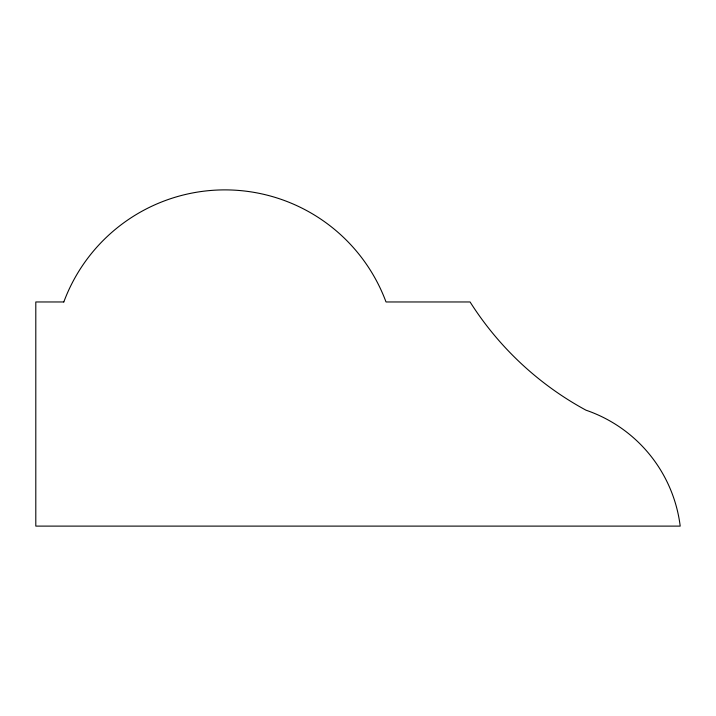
<?xml version="1.0" encoding="UTF-8"?>
<svg xmlns="http://www.w3.org/2000/svg" width="716" height="716" viewBox="0 0 716 716"><rect width="100%" height="100%" fill="white"/><g stroke="black" fill="none" stroke-linecap="round" stroke-linejoin="round"><path stroke-width="1.07" d="M63.813 301.964L35.8 301.964L35.8 526.108L680.2 526.108A140.909 140.909 0 0 0 586.01 410.196A314.834 314.834 0 0 1 470.072 301.964L386.014 301.964A171.822 171.822 0 0 0 63.813 301.964"/></g></svg>
